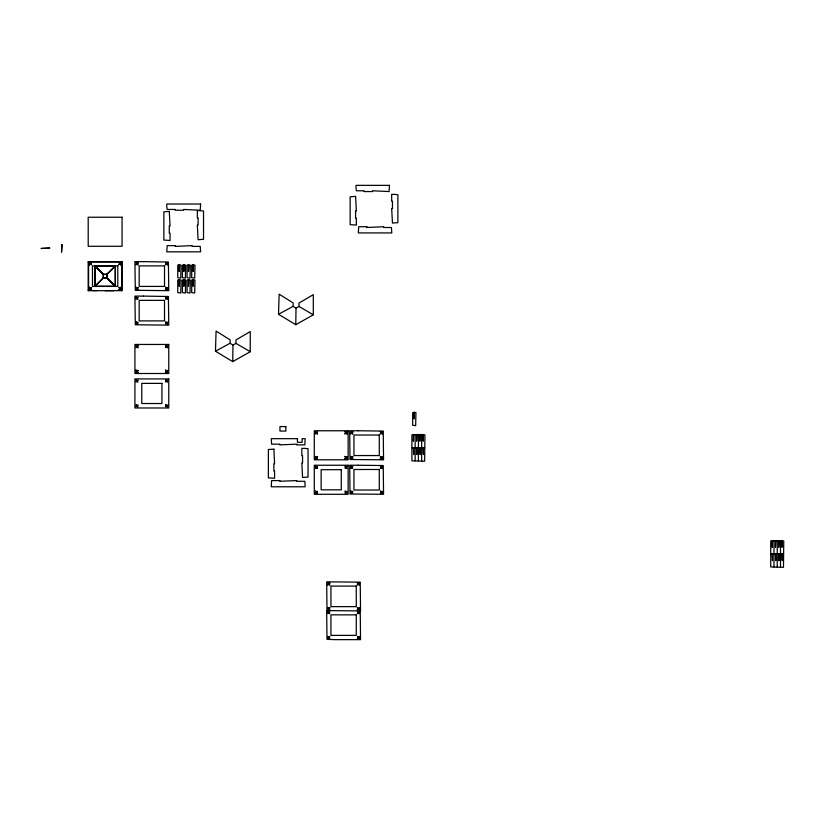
<?xml version="1.0" encoding="UTF-8"?>
<svg xmlns="http://www.w3.org/2000/svg" width="825" height="825" viewBox="0 0 825 825"><rect width="100%" height="100%" fill="white"/><g stroke="black" fill="none" stroke-linecap="round" stroke-linejoin="round"><path stroke-width="1.24" d="M232.722 361.628L232.97 345.056L230.041 343.282L215.48 351.213L232.722 361.628L250.264 351.728L250.264 331.588L235.95 339.952L235.95 343.375L250.264 351.728M313.314 314.81L299.001 306.446L299.001 303.022L313.314 294.669L313.314 314.81L295.773 324.71L296.02 308.137L293.081 306.364L278.53 314.294L279.128 294.164L293.184 302.94L293.081 306.364M215.48 351.213L216.078 331.083L230.144 339.859L230.041 343.282M90.059 288.554L89.048 289.565L90.337 288.822M90.337 288.276L91.616 287.533L90.606 288.554M94.865 286.223L103.228 277.86L107.033 277.86L115.397 286.223L115.397 266.083L94.865 266.083L94.865 286.223L115.397 286.223M106.848 274.251L115.201 265.887L115.201 286.419L106.848 278.056L106.848 274.251L103.414 274.251L95.061 265.887L95.061 286.419L103.414 277.86M106.848 274.436L115.397 266.083M119.656 263.752L118.645 264.773L119.924 264.031M119.924 263.484L120.945 262.474L120.203 263.752M296.02 308.137L299.001 306.446M232.97 345.056L235.95 343.375M88.203 262.01L122.059 262.01M94.865 266.083L103.228 274.436L107.033 274.436L107.033 277.86M106.848 278.056L103.414 278.056L103.414 274.251M88.203 290.297L96.669 290.678M412.18 447.882L414.892 447.882M415.429 447.882L418.141 447.882M418.688 447.882L421.4 447.882M421.936 447.882L424.648 447.882M771.004 553.998L773.716 553.998M774.262 553.998L776.975 553.998M777.511 553.998L780.223 553.998M780.77 553.998L783.482 553.998M278.53 314.294L295.773 324.71M119.924 288.276L118.913 287.265L119.656 288.554M120.203 288.554L121.213 289.565L119.924 288.822M95.061 266.083L103.414 274.436M106.848 277.86L115.201 286.223M90.337 263.484L89.317 262.474L90.059 263.752M90.606 263.752L91.616 264.773L90.337 264.031M782.255 553.998L782.255 560.66L781.997 553.998M780.491 541.056L780.491 553.616M780.491 554.39L780.491 566.94M778.996 553.998L778.996 560.66L778.738 553.998M777.243 541.056L777.243 553.616M777.243 554.39L777.243 566.94M775.737 553.998L775.737 560.66L775.49 553.998M773.984 541.056L773.984 553.616M773.984 554.39L773.984 566.94M772.489 553.998L772.489 560.66L772.231 553.998M423.421 447.882L423.421 454.544L423.163 447.882M421.668 434.94L421.668 447.501M421.668 448.274L421.668 460.824M420.173 447.882L420.173 454.544L419.915 447.882M418.409 434.94L418.409 447.501M418.409 448.274L418.409 460.824M416.914 447.882L416.914 454.544L416.656 447.882M415.161 434.94L415.161 447.501M415.161 448.274L415.161 460.824M413.655 447.882L413.655 454.544L413.407 447.882M360.226 610.902L360.535 639.643L335.146 639.643L326.989 639.334L326.679 610.593L360.535 610.902L360.226 582.151L326.679 581.842L326.989 610.593M121.677 261.628L121.677 290.678M113.592 290.678L105.126 290.678M103.228 274.436L103.228 277.86M88.584 261.628L88.584 290.678M91.348 262.474L89.317 265.042L91.348 262.474M89.317 287.265L91.348 289.833L89.317 287.265M118.913 262.474L120.945 265.042L118.913 262.474M136.042 262.474L136.775 263.752L135.764 264.773L137.053 264.031L138.064 265.042L137.321 263.752L138.342 262.742L137.053 263.484L136.042 262.474M120.945 287.265L118.913 289.833L120.945 287.265M136.042 287.265L136.775 288.554L135.764 289.565L137.053 288.822L138.064 289.833L137.321 288.554L138.342 287.533L137.053 288.276L136.042 287.265M165.639 262.474L166.372 263.752L165.361 264.773L166.65 264.031L167.661 265.042L166.918 263.752L167.939 262.742L166.65 263.484L165.639 262.474M136.228 297.134L136.775 298.238L135.96 299.052L137.053 298.506L137.878 299.331L137.321 298.238L138.146 297.412L137.053 297.959L136.228 297.134M165.639 287.265L166.372 288.554L165.361 289.565L166.65 288.822L167.661 289.833L166.918 288.554L167.939 287.533L166.65 288.276L165.639 287.265M136.228 321.936L136.775 323.029L135.96 323.854L137.053 323.297L137.878 324.122L137.321 323.029L138.146 322.204L137.053 322.75L136.228 321.936M165.825 297.134L166.372 298.238L165.557 299.052L166.65 298.506L167.475 299.331L166.918 298.238L167.743 297.412L166.65 297.959L165.825 297.134M136.042 345.293L136.775 346.582L135.764 347.593L137.053 346.851L138.064 347.872L137.321 346.582L138.342 345.572L137.053 346.304L136.042 345.293M165.825 321.936L166.372 323.029L165.557 323.854L166.65 323.297L167.475 324.122L166.918 323.029L167.743 322.204L166.65 322.75L165.825 321.936M136.042 370.085L136.775 371.374L135.764 372.384L137.053 371.652L138.064 372.663L137.321 371.374L138.342 370.363L137.053 371.095L136.042 370.085M165.639 345.293L166.372 346.582L165.361 347.593L166.65 346.851L167.661 347.872L166.918 346.582L167.939 345.572L166.65 346.304L165.639 345.293M136.228 379.964L136.775 381.057L135.96 381.882L137.053 381.336L137.878 382.15L137.321 381.057L138.146 380.232L137.053 380.789L136.228 379.964M165.639 370.085L166.372 371.374L165.361 372.384L166.65 371.652L167.661 372.663L166.918 371.374L167.939 370.363L166.65 371.095L165.639 370.085M136.228 404.755L136.775 405.848L135.96 406.673L137.053 406.127L137.878 406.952L137.321 405.848L138.146 405.034L137.053 405.58L136.228 404.755M165.825 379.964L166.372 381.057L165.557 381.882L166.65 381.336L167.475 382.15L166.918 381.057L167.743 380.232L166.65 380.789L165.825 379.964M165.825 404.755L166.372 405.848L165.557 406.673L166.65 406.127L167.475 406.952L166.918 405.848L167.743 405.034L166.65 405.58L165.825 404.755M315.356 431.65L316.233 432.888L315.171 433.95L316.418 433.073L317.47 434.136L316.594 432.888L317.656 431.826L316.418 432.713L315.356 431.65M315.356 456.442L316.233 457.679L315.171 458.741L316.418 457.865L317.47 458.927L316.594 457.679L317.656 456.627L316.418 457.504L315.356 456.442M344.953 431.65L345.83 432.888L344.767 433.95L346.015 433.073L347.067 434.136L346.191 432.888L347.253 431.826L346.015 432.713L344.953 431.65M315.542 466.321L316.233 467.373L315.367 468.239L316.418 467.548L317.285 468.414L316.594 467.373L317.46 466.496L316.418 467.187L315.542 466.321M350.759 431.65L351.646 432.888L350.584 433.95L351.821 433.073L352.883 434.136L351.997 432.888L353.059 431.826L351.821 432.713L350.759 431.65M344.953 456.442L345.83 457.679L344.767 458.741L346.015 457.865L347.067 458.927L346.191 457.679L347.253 456.627L346.015 457.504L344.953 456.442M315.542 491.112L316.233 492.164L315.367 493.03L316.418 492.339L317.285 493.206L316.594 492.164L317.46 491.298L316.418 491.978L315.542 491.112M350.759 456.442L351.646 457.679L350.584 458.741L351.821 457.865L352.883 458.927L351.997 457.679L353.059 456.627L351.821 457.504L350.759 456.442M345.139 466.321L345.83 467.373L344.963 468.239L346.015 467.548L346.882 468.414L346.191 467.373L347.057 466.496L346.015 467.187L345.139 466.321M380.356 431.65L381.243 432.888L380.181 433.95L381.418 433.073L382.48 434.136L381.593 432.888L382.656 431.826L381.418 432.713L380.356 431.65M350.955 466.321L351.646 467.373L350.769 468.239L351.821 467.548L352.688 468.414L351.997 467.373L352.873 466.496L351.821 467.187L350.955 466.321M345.139 491.112L345.83 492.164L344.963 493.03L346.015 492.339L346.882 493.206L346.191 492.164L347.057 491.298L346.015 491.978L345.139 491.112M380.356 456.442L381.243 457.679L380.181 458.741L381.418 457.865L382.48 458.927L381.593 457.679L382.656 456.627L381.418 457.504L380.356 456.442M350.955 491.112L351.646 492.164L350.769 493.03L351.821 492.339L352.688 493.206L351.997 492.164L352.873 491.298L351.821 491.978L350.955 491.112M380.552 466.321L381.243 467.373L380.366 468.239L381.418 467.548L382.284 468.414L381.593 467.373L382.47 466.496L381.418 467.187L380.552 466.321M380.552 491.112L381.243 492.164L380.366 493.03L381.418 492.339L382.284 493.206L381.593 492.164L382.47 491.298L381.418 491.978L380.552 491.112M327.752 582.728L328.628 583.976L327.566 585.038L328.814 584.152L329.866 585.214L328.989 583.976L330.052 582.914L328.814 583.791L327.752 582.728M327.752 607.53L328.628 608.768L327.566 609.83L328.814 608.943L329.866 610.005L328.989 608.768L330.052 607.705L328.814 608.582L327.752 607.53M327.938 611.676L328.628 612.717L327.762 613.594L328.814 612.903L329.68 613.769L328.989 612.717L329.856 611.851L328.814 612.542L327.938 611.676M357.349 582.728L358.225 583.976L357.163 585.038L358.411 584.152L359.463 585.214L358.586 583.976L359.648 582.914L358.411 583.791L357.349 582.728M327.938 636.467L328.628 637.519L327.762 638.385L328.814 637.694L329.68 638.56L328.989 637.519L329.856 636.642L328.814 637.333L327.938 636.467M357.349 607.53L358.225 608.768L357.163 609.83L358.411 608.943L359.463 610.005L358.586 608.768L359.648 607.705L358.411 608.582L357.349 607.53M357.534 611.676L358.225 612.717L357.359 613.594L358.411 612.903L359.277 613.769L358.586 612.717L359.452 611.851L358.411 612.542L357.534 611.676M357.534 636.467L358.225 637.519L357.359 638.385L358.411 637.694L359.277 638.56L358.586 637.519L359.452 636.642L358.411 637.333L357.534 636.467M389.472 185.357L355.998 185.357L355.998 188.069L356.39 190.781L364.073 190.781L364.073 191.555L372.539 191.555L372.539 190.781L389.08 191.555L389.472 185.357M394.773 194.38L391.679 194.38L391.679 201.259L392.452 201.259L392.452 208.519L391.679 208.519L392.452 223.049L397.877 222.657L397.877 194.772L394.773 194.38M355.575 196.391L350.151 196.783L350.151 224.678L356.348 225.06L356.348 218.192L355.575 218.192L355.575 210.922L356.348 210.922L355.575 196.391M200.619 204.023L166.763 204.023L166.763 206.735L167.155 209.447L175.23 209.447L175.23 210.22L183.697 210.22L183.697 209.447L200.238 210.22L200.619 204.023M200.434 210.643L197.33 210.643L197.33 217.913L198.103 217.913L198.103 225.173L197.33 225.173L198.103 239.704L203.528 239.312L203.528 211.035L200.434 210.643M169.28 211.417L163.855 211.808L163.855 240.085L170.053 240.477L170.053 233.207L169.28 233.207L169.28 225.947L170.053 225.947L169.28 211.417M122.059 217.233L88.203 217.233L88.203 246.283L122.059 246.283L122.059 217.233M366.785 226.731L358.71 226.731L358.328 232.928L391.793 232.928L391.411 227.504L383.718 227.504L383.718 226.731L366.785 227.504L366.785 226.731M61.937 244.695L61.545 251.965L61.937 244.695M175.23 245.623L167.155 245.623L166.763 251.821L200.619 251.821L200.238 246.397L192.163 246.397L192.163 245.623L175.23 246.397L175.23 245.623M49.717 248.067L41.25 248.459L49.717 248.067M122.059 261.628L88.203 261.628L88.203 290.678L122.059 290.678L122.059 261.628M143.385 261.628L134.918 261.628L135.31 290.297L168.774 290.678L168.393 262.01L143.385 261.628M179.2 264.804L177.767 265.186L177.767 277.736L180.747 278.128L181.026 265.186L179.592 264.804L179.2 271.466L179.2 264.804M183.851 264.804L182.418 265.186L182.418 277.736L185.398 278.128L185.666 265.186L184.233 264.804L183.851 271.466L183.851 264.804M188.502 264.804L187.069 265.186L187.069 277.736L190.049 278.128L190.317 265.186L188.884 264.804L188.502 271.466L188.502 264.804M193.143 264.804L191.709 265.186L191.709 277.736L194.7 278.128L194.968 265.186L193.535 264.804L193.143 271.466L193.143 264.804M117.8 265.887L92.462 265.887L92.462 286.419L117.8 286.419L117.8 265.887M164.515 265.887L139.178 265.887L139.178 286.419L164.515 286.419L164.515 265.887M179.2 279.675L177.767 280.067L177.767 292.617L180.747 293.009L181.026 280.067L179.592 279.675L179.2 286.337L179.2 279.675M183.851 279.675L182.418 280.067L182.418 292.617L185.398 293.009L185.666 280.067L184.233 279.675L183.851 286.337L183.851 279.675M188.502 279.675L187.069 280.067L187.069 292.617L190.049 293.009L190.317 280.067L188.884 279.675L188.502 286.337L188.502 279.675M193.143 279.675L191.709 280.067L191.709 292.617L194.7 293.009L194.968 280.067L193.535 279.675L193.143 286.337L193.143 279.675M143.385 296.103L134.918 296.103L135.31 324.772L168.774 325.153L168.393 296.495L143.385 296.103M164.515 300.362L139.178 300.362L139.178 320.894L164.515 320.894L164.515 300.362M168.774 344.448L134.918 344.448L134.918 373.508L168.774 373.508L168.774 344.448M168.774 378.923L134.918 378.923L134.918 407.983L168.774 407.983L168.774 378.923M161.927 383.377L141.776 383.377L141.776 403.528L161.927 403.528L161.927 383.377M414.181 412.325L412.675 412.706L412.675 425.257L415.666 425.648L415.934 412.706L414.439 412.325L414.181 418.987L414.181 412.325M285.852 426.577L279.964 426.577L279.964 431.073L285.852 431.073L285.852 426.577M348.14 430.763L314.284 430.763L314.284 459.814L348.14 459.814L348.14 430.763M358.153 430.763L349.687 430.763L349.996 459.504L383.553 459.814L383.243 431.062L358.153 430.763M413.407 434.558L411.902 434.94L411.902 460.824L424.648 461.206L424.927 434.94L423.421 434.558L423.163 441.22L423.163 434.558L420.173 434.558L419.915 441.22L419.915 434.558L416.914 434.558L416.656 441.22L416.656 434.558L413.655 434.558L413.407 441.22L413.407 434.558M379.283 435.022L353.956 435.022L353.956 455.555L379.283 455.555L379.283 435.022M297.443 438.673L271.281 438.673L271.59 444.17L279.747 444.17L279.747 444.871L296.68 444.17L296.68 444.871L304.838 444.871L305.147 438.673L302.115 438.673L302.115 442.303L297.443 442.303L297.443 438.673M415.429 447.501L414.892 448.274L415.429 447.501M418.688 447.501L418.141 448.274L418.688 447.501M421.936 447.501L421.4 448.274L421.936 447.501M304.951 448.398L301.847 448.398L301.847 455.658L302.548 455.658L302.548 462.918L301.847 462.918L302.548 477.448L308.045 477.139L308.045 448.697L304.951 448.398M273.879 449.171L268.383 449.481L268.383 477.912L274.581 478.222L274.581 470.962L273.879 470.962L273.879 463.691L274.581 463.691L273.879 449.171M348.14 465.238L314.284 465.238L314.284 494.288L348.14 494.288L348.14 465.238M358.153 465.238L349.687 465.238L349.996 493.989L383.553 494.288L383.243 465.548L358.153 465.238M379.283 469.497L353.956 469.497L353.956 490.029L379.283 490.029L379.283 469.497M341.282 469.693L321.142 469.693L321.142 489.833L341.282 489.833L341.282 469.693M279.747 480.583L271.59 480.583L271.281 486.781L305.147 486.781L304.838 481.284L296.68 481.284L296.68 480.583L279.747 481.284L279.747 480.583M772.231 540.674L770.736 541.056L770.736 566.94L783.482 567.322L783.75 541.056L782.255 540.674L781.997 547.336L781.997 540.674L778.996 540.674L778.738 547.336L778.738 540.674L775.737 540.674L775.49 547.336L775.49 540.674L772.489 540.674L772.231 547.336L772.231 540.674M774.262 553.616L773.716 554.39L774.262 553.616M777.511 553.616L776.975 554.39L777.511 553.616M780.77 553.616L780.223 554.39L780.77 553.616M356.276 586.101L330.938 586.101L330.938 606.633L356.276 606.633L356.276 586.101M356.276 614.852L330.938 614.852L330.938 635.384L356.276 635.384L356.276 614.852"/></g></svg>
